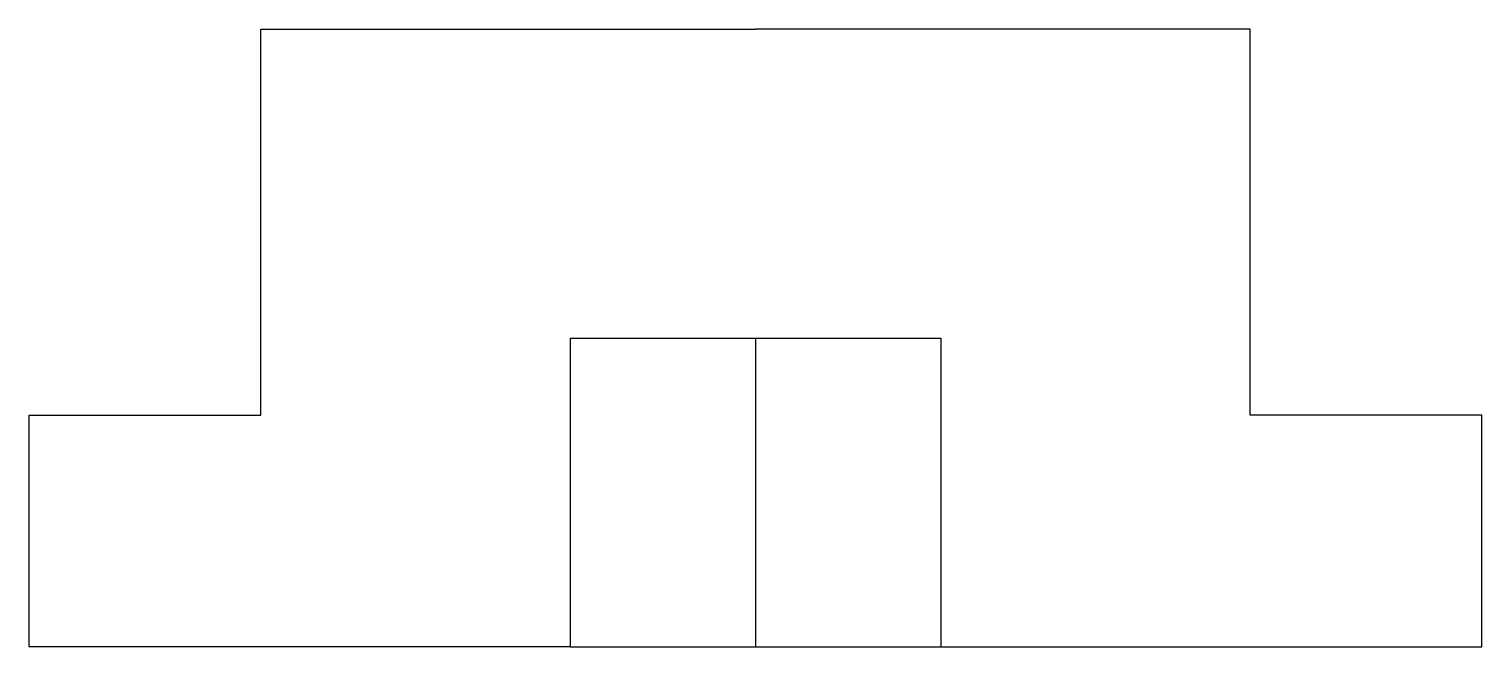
# Model space of a CAD drawing. Extents: x -0.93 to 0.93, y 0 to 0.79.
import ezdxf

# ---------------------------------------------------------------- set-up
doc = ezdxf.new("R2010")
doc.units = 0
doc.header["$MEASUREMENT"] = 0
doc.layers.add('VISIBLE', color=7, linetype='CONTINUOUS')

msp = doc.modelspace()

# ---------------------------------------------------------------- linework, layer by layer
at = {"layer": 'VISIBLE'}
for p, q in [((-0.6299, 0.2953), (-0.6299, 0.7874)), ((-0.6299, 0.7874), (0, 0.7874)), ((0.6299, 0.7874), (0, 0.7874)), ((0.6299, 0.2953), (0.6299, 0.7874)), ((-0.2362, 0.3937), (0.2362, 0.3937)), ((-0.2362, 0.3937), (-0.2362, 0)), ((0, 0.3937), (0, 0)), ((0.2362, 0.3937), (0.2362, 0)), ((-0.9252, 0), (-0.9252, 0.2953)), ((-0.9252, 0.2953), (-0.6299, 0.2953)), ((0.9252, 0.2953), (0.6299, 0.2953)), ((0.9252, 0), (0.9252, 0.2953)), ((-0.2362, 0), (-0.9252, 0)), ((-0.2362, 0), (0.2362, 0)), ((0.2362, 0), (0.9252, 0))]:
    msp.add_line(p, q, dxfattribs=at)

doc.saveas('drawing.dxf')
